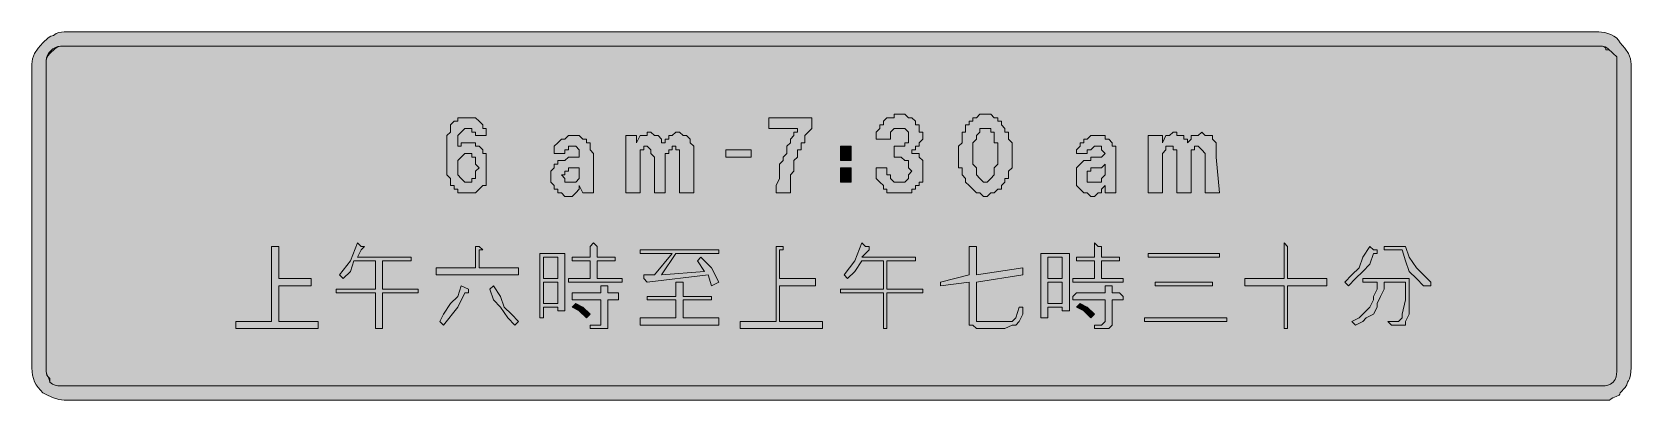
# Model space of a CAD drawing. Header units: metres. Extents: x 15 to 552, y 73 to 197.
import ezdxf

# ---------------------------------------------------------------- set-up
doc = ezdxf.new("R2010")
doc.units = ezdxf.units.M
doc.layers.add('FILL_BLACK_000000', color=7, linetype='Continuous', true_color=0x000000)
doc.layers.add('FILL_WHITE_FFFFFF', color=7, linetype='Continuous', true_color=0xffffff)

msp = doc.modelspace()

# ---------------------------------------------------------------- hatches: boundary and pattern name
at = {"layer": 'FILL_BLACK_000000', "true_color": 0x000000}
h = msp.add_hatch(color=7, dxfattribs=at)
h.dxf.hatch_style = 1
h.paths.add_polyline_path([(541.76, 196.5), (542.78, 196.33), (543.83, 196.05), (544.86, 195.66), (545.84, 195.15), (546.72, 194.53), (547.45, 193.8), (548.01, 192.96), (549.58, 191.16), (550.71, 189.36), (551.1, 188.46), (551.38, 187.56), (551.55, 186.66), (551.61, 185.76), (551.61, 83.76), (551.46, 81.36), (551.1, 80.05), (550.81, 79.46), (550.41, 78.96), (550.2, 78.06), (549.66, 77.16), (548.01, 75.36), (547.9, 74.96), (547.62, 74.65), (546.66, 74.16), (545.48, 73.67), (544.91, 73.36), (544.41, 72.96), (540.81, 72.96), (26.01, 72.96), (24.21, 73.17), (22.41, 73.71), (20.61, 74.48), (18.81, 75.36), (17.23, 77.18), (16.62, 78.12), (16.11, 79.11), (15.72, 80.15), (15.43, 81.27), (15.27, 82.46), (15.21, 83.76), (15.21, 185.76), (15.27, 186.66), (15.43, 187.56), (15.72, 188.46), (16.11, 189.36), (17.23, 191.16), (18.81, 192.96), (20.61, 194.61), (21.51, 195.15), (22.41, 195.36), (23.31, 196.05), (24.21, 196.41), (25.11, 196.54), (26.01, 196.56), (540.81, 196.56), (541.76, 196.5)])
h.paths.add_polyline_path([(23.01, 191.01), (21.21, 189.36), (20.61, 188.61), (20.2, 187.84), (20.01, 186.96), (20.01, 82.56), (20.03, 81.85), (20.16, 81.36), (20.52, 80.87), (21.21, 80.16), (21.21, 78.96), (22.11, 78.27), (23.01, 77.91), (23.91, 77.78), (24.81, 77.76), (542.01, 77.76), (542.91, 77.78), (543.81, 77.91), (544.71, 78.27), (545.61, 78.96), (546.3, 79.86), (546.66, 80.76), (546.79, 81.66), (546.81, 82.56), (546.81, 186.96), (546.81, 188.16), (545.61, 189.36), (543.81, 191.01), (542.91, 191.55), (542.01, 191.76), (24.81, 191.76), (23.91, 191.55), (23.01, 191.01)], flags=16)
h = msp.add_hatch(color=7, dxfattribs=at)
h.dxf.hatch_style = 1
h.paths.add_polyline_path([(160.41, 159.36), (161.61, 159.36), (162.81, 159.36), (164.01, 159.36), (164.01, 158.16), (165.21, 158.16), (166.41, 156.96), (166.41, 155.76), (167.61, 155.76), (167.61, 154.56), (167.61, 153.36), (167.61, 152.16), (167.61, 150.96), (167.61, 149.76), (167.61, 147.36), (167.61, 146.16), (167.61, 144.96), (166.41, 144.96), (165.21, 143.76), (164.01, 142.56), (162.81, 142.56), (161.61, 142.56), (160.41, 142.56), (159.21, 142.56), (158.01, 142.56), (158.01, 143.76), (156.81, 143.76), (156.81, 144.96), (155.61, 144.96), (155.61, 146.16), (155.61, 147.36), (154.41, 148.56), (154.41, 149.76), (154.41, 150.96), (154.41, 152.16), (154.41, 154.56), (154.41, 155.76), (154.41, 156.96), (154.41, 158.16), (154.41, 160.56), (154.41, 161.76), (155.61, 162.96), (155.61, 164.16), (155.61, 165.36), (156.81, 166.56), (158.01, 166.56), (158.01, 167.76), (159.21, 167.76), (160.41, 167.76), (161.61, 167.76), (162.81, 167.76), (164.01, 167.76), (165.21, 166.56), (166.41, 165.36), (166.41, 164.16), (167.61, 164.16), (167.61, 162.96), (167.61, 161.76), (164.01, 161.76), (164.01, 162.96), (162.81, 162.96), (162.81, 164.16), (161.61, 164.16), (160.41, 164.16), (159.21, 162.96), (158.01, 161.76), (158.01, 160.56), (158.01, 159.36), (158.01, 158.16), (159.21, 158.16), (159.21, 159.36), (160.41, 159.36)])
h.paths.add_polyline_path([(158.01, 148.56), (159.21, 147.36), (160.41, 146.16), (161.61, 146.16), (162.81, 146.16), (162.81, 147.36), (164.01, 147.36), (164.01, 148.56), (164.01, 149.76), (165.21, 150.96), (164.01, 152.16), (164.01, 153.36), (164.01, 154.56), (162.81, 154.56), (162.81, 155.76), (161.61, 155.76), (160.41, 155.76), (159.21, 154.56), (158.01, 153.36), (158.01, 152.16), (158.01, 150.96), (158.01, 149.76), (158.01, 148.56)], flags=16)
h = msp.add_hatch(color=7, dxfattribs=at)
h.dxf.hatch_style = 1
h.paths.add_polyline_path([(264.81, 143.76), (264.81, 144.96), (266.01, 147.36), (266.01, 148.56), (266.01, 149.76), (266.01, 150.96), (266.01, 152.16), (267.21, 153.36), (267.21, 154.56), (268.41, 155.76), (268.41, 156.96), (268.41, 158.16), (269.61, 159.36), (269.61, 160.56), (270.81, 161.76), (270.81, 162.96), (272.01, 162.96), (272.01, 164.16), (262.41, 164.16), (262.41, 167.76), (276.81, 167.76), (276.81, 164.16), (275.61, 162.96), (274.41, 161.76), (274.41, 160.56), (274.41, 159.36), (273.21, 159.36), (273.21, 158.16), (273.21, 156.96), (272.01, 156.96), (272.01, 155.76), (272.01, 154.56), (270.81, 153.36), (270.81, 152.16), (270.81, 150.96), (270.81, 149.76), (269.61, 148.56), (269.61, 147.36), (269.61, 146.16), (269.61, 144.96), (269.61, 143.76), (269.61, 142.56), (264.81, 142.56), (264.81, 143.76)])
h = msp.add_hatch(color=7, dxfattribs=at)
h.dxf.hatch_style = 1
h.paths.add_polyline_path([(306.81, 158.16), (308.01, 158.16), (308.01, 159.36), (309.21, 159.36), (309.21, 160.56), (309.21, 161.76), (309.21, 162.96), (308.01, 164.16), (306.81, 164.16), (305.61, 164.16), (304.41, 164.16), (303.21, 162.96), (303.21, 161.76), (303.21, 160.56), (298.41, 160.56), (298.41, 161.76), (298.41, 162.96), (299.61, 164.16), (299.61, 165.36), (300.81, 165.36), (300.81, 166.56), (302.01, 167.76), (303.21, 167.76), (304.41, 167.76), (304.41, 168.96), (305.61, 168.96), (306.81, 168.96), (308.01, 168.96), (309.21, 167.76), (310.41, 167.76), (311.61, 166.56), (311.61, 165.36), (312.81, 165.36), (312.81, 164.16), (312.81, 162.96), (314.01, 162.96), (314.01, 161.76), (314.01, 160.56), (312.81, 159.36), (312.81, 158.16), (311.61, 158.16), (311.61, 156.96), (310.41, 156.96), (310.41, 155.76), (311.61, 155.76), (312.81, 155.76), (312.81, 154.56), (314.01, 153.36), (314.01, 152.16), (314.01, 150.96), (314.01, 149.76), (314.01, 148.56), (314.01, 147.36), (314.01, 146.16), (312.81, 146.16), (312.81, 144.96), (311.61, 144.96), (311.61, 143.76), (310.41, 143.76), (310.41, 142.56), (309.21, 142.56), (308.01, 142.56), (306.81, 142.56), (305.61, 142.56), (304.41, 142.56), (303.21, 142.56), (302.01, 142.56), (302.01, 143.76), (300.81, 143.76), (300.81, 144.96), (299.61, 146.16), (298.41, 147.36), (298.41, 148.56), (298.41, 149.76), (298.41, 150.96), (302.01, 150.96), (302.01, 149.76), (302.01, 148.56), (303.21, 148.56), (303.21, 147.36), (304.41, 146.16), (305.61, 146.16), (306.81, 146.16), (308.01, 146.16), (309.21, 147.36), (309.21, 148.56), (310.41, 149.76), (309.21, 150.96), (309.21, 152.16), (309.21, 153.36), (308.01, 153.36), (306.81, 154.56), (305.61, 154.56), (304.41, 154.56), (304.41, 158.16), (305.61, 158.16), (306.81, 158.16)])
h = msp.add_hatch(color=7, dxfattribs=at)
h.dxf.hatch_style = 1
h.paths.add_polyline_path([(326.01, 154.56), (326.01, 155.76), (326.01, 156.96), (326.01, 158.16), (327.21, 159.36), (327.21, 160.56), (327.21, 161.76), (327.21, 162.96), (328.41, 162.96), (328.41, 164.16), (328.41, 165.36), (329.61, 165.36), (329.61, 166.56), (330.81, 166.56), (330.81, 167.76), (332.01, 167.76), (333.21, 168.96), (334.41, 168.96), (335.61, 168.96), (336.81, 168.96), (338.01, 167.76), (339.21, 167.76), (339.21, 166.56), (340.41, 166.56), (340.41, 165.36), (341.61, 164.16), (341.61, 162.96), (342.81, 162.96), (342.81, 161.76), (342.81, 160.56), (344.01, 159.36), (344.01, 158.16), (344.01, 156.96), (344.01, 155.76), (344.01, 154.56), (344.01, 153.36), (344.01, 152.16), (344.01, 150.96), (342.81, 149.76), (342.81, 148.56), (342.81, 147.36), (341.61, 147.36), (341.61, 146.16), (340.41, 144.96), (340.41, 143.76), (339.21, 143.76), (338.01, 142.56), (336.81, 142.56), (335.61, 141.36), (334.41, 141.36), (333.21, 142.56), (332.01, 142.56), (330.81, 143.76), (329.61, 144.96), (328.41, 146.16), (328.41, 147.36), (327.21, 148.56), (327.21, 149.76), (327.21, 150.96), (326.01, 150.96), (326.01, 152.16), (326.01, 153.36), (326.01, 154.56)])
h.paths.add_polyline_path([(330.81, 155.76), (330.81, 154.56), (330.81, 152.16), (332.01, 150.96), (332.01, 149.76), (332.01, 148.56), (333.21, 147.36), (334.41, 146.16), (335.61, 146.16), (336.81, 147.36), (338.01, 148.56), (338.01, 149.76), (338.01, 150.96), (339.21, 152.16), (339.21, 153.36), (339.21, 154.56), (339.21, 155.76), (339.21, 156.96), (339.21, 158.16), (339.21, 159.36), (338.01, 159.36), (338.01, 160.56), (338.01, 161.76), (338.01, 162.96), (336.81, 162.96), (336.81, 164.16), (335.61, 164.16), (334.41, 164.16), (333.21, 164.16), (333.21, 162.96), (332.01, 161.76), (332.01, 160.56), (330.81, 159.36), (330.81, 158.16), (330.81, 156.96), (330.81, 155.76)], flags=16)
h = msp.add_hatch(color=7, dxfattribs=at)
h.dxf.hatch_style = 1
h.paths.add_polyline_path([(190.41, 158.16), (191.61, 159.36), (192.81, 160.56), (194.01, 160.56), (195.21, 161.76), (196.41, 161.76), (197.61, 161.76), (198.81, 161.76), (200.01, 160.56), (201.21, 160.56), (201.21, 159.36), (202.41, 159.36), (202.41, 158.16), (202.41, 156.96), (203.61, 155.76), (203.61, 154.56), (203.61, 143.76), (203.61, 142.56), (200.01, 142.56), (198.81, 144.96), (198.81, 143.76), (197.61, 142.56), (196.41, 141.36), (195.21, 141.36), (194.01, 141.36), (192.81, 142.56), (191.61, 142.56), (191.61, 143.76), (190.41, 143.76), (190.41, 144.96), (189.21, 146.16), (189.21, 147.36), (189.21, 148.56), (189.21, 149.76), (190.41, 150.96), (190.41, 152.16), (191.61, 152.16), (191.61, 153.36), (192.81, 153.36), (194.01, 153.36), (195.21, 154.56), (196.41, 154.56), (197.61, 154.56), (198.81, 154.56), (198.81, 155.76), (198.81, 156.96), (197.61, 158.16), (196.41, 158.16), (195.21, 158.16), (195.21, 156.96), (194.01, 156.96), (194.01, 155.76), (190.41, 155.76), (190.41, 156.96), (190.41, 158.16)])
h.paths.add_polyline_path([(195.21, 150.96), (195.21, 149.76), (194.01, 149.76), (194.01, 148.56), (192.81, 148.56), (194.01, 147.36), (194.01, 146.16), (195.21, 146.16), (196.41, 146.16), (197.61, 146.16), (198.81, 147.36), (198.81, 148.56), (198.81, 150.96), (195.21, 150.96)], flags=16)
h = msp.add_hatch(color=7, dxfattribs=at)
h.dxf.hatch_style = 1
h.paths.add_polyline_path([(224.01, 142.56), (224.01, 153.36), (224.01, 154.56), (222.81, 155.76), (222.81, 156.96), (221.61, 158.16), (220.41, 158.16), (220.41, 156.96), (219.21, 156.96), (219.21, 155.76), (219.21, 154.56), (219.21, 153.36), (219.21, 142.56), (214.41, 142.56), (214.41, 161.76), (218.01, 161.76), (218.01, 159.36), (219.21, 161.76), (220.41, 161.76), (221.61, 161.76), (221.61, 162.96), (222.81, 162.96), (224.01, 161.76), (225.21, 161.76), (226.41, 160.56), (226.41, 159.36), (227.61, 159.36), (227.61, 160.56), (228.81, 160.56), (228.81, 161.76), (230.01, 161.76), (231.21, 162.96), (232.41, 162.96), (233.61, 161.76), (234.81, 161.76), (236.01, 160.56), (236.01, 159.36), (237.21, 158.16), (237.21, 156.96), (237.21, 155.76), (237.21, 154.56), (237.21, 142.56), (232.41, 142.56), (232.41, 153.36), (232.41, 154.56), (232.41, 155.76), (232.41, 156.96), (231.21, 156.96), (231.21, 158.16), (230.01, 158.16), (230.01, 156.96), (228.81, 156.96), (228.81, 155.76), (227.61, 155.76), (227.61, 154.56), (227.61, 142.56), (224.01, 142.56)])
h = msp.add_hatch(color=7, dxfattribs=at)
h.dxf.hatch_style = 1
h.paths.add_polyline_path([(366.81, 159.36), (368.01, 159.36), (368.01, 160.56), (369.21, 160.56), (370.41, 161.76), (371.61, 161.76), (372.81, 161.76), (374.01, 161.76), (375.21, 161.76), (375.21, 160.56), (376.41, 160.56), (377.61, 159.36), (377.61, 158.16), (378.81, 158.16), (378.81, 156.96), (378.81, 155.76), (378.81, 154.56), (378.81, 143.76), (378.81, 142.56), (375.21, 142.56), (375.21, 144.96), (374.01, 143.76), (374.01, 142.56), (372.81, 142.56), (371.61, 141.36), (370.41, 141.36), (369.21, 142.56), (368.01, 142.56), (366.81, 143.76), (365.61, 144.96), (365.61, 146.16), (365.61, 147.36), (365.61, 148.56), (365.61, 149.76), (365.61, 150.96), (366.81, 152.16), (368.01, 153.36), (369.21, 153.36), (370.41, 153.36), (370.41, 154.56), (371.61, 154.56), (372.81, 154.56), (374.01, 154.56), (375.21, 155.76), (374.01, 156.96), (374.01, 158.16), (372.81, 158.16), (371.61, 158.16), (370.41, 156.96), (369.21, 156.96), (369.21, 155.76), (365.61, 155.76), (365.61, 156.96), (366.81, 158.16), (366.81, 159.36)])
h.paths.add_polyline_path([(369.21, 149.76), (369.21, 148.56), (369.21, 147.36), (369.21, 146.16), (370.41, 146.16), (371.61, 146.16), (372.81, 146.16), (374.01, 146.16), (374.01, 147.36), (375.21, 148.56), (375.21, 152.16), (374.01, 150.96), (370.41, 150.96), (370.41, 149.76), (369.21, 149.76)], flags=16)
h = msp.add_hatch(color=7, dxfattribs=at)
h.dxf.hatch_style = 1
h.paths.add_polyline_path([(399.21, 142.56), (399.21, 153.36), (399.21, 154.56), (399.21, 155.76), (399.21, 156.96), (398.01, 156.96), (398.01, 158.16), (396.81, 158.16), (395.61, 158.16), (395.61, 156.96), (394.41, 155.76), (394.41, 154.56), (394.41, 153.36), (394.41, 142.56), (389.61, 142.56), (389.61, 161.76), (394.41, 161.76), (394.41, 159.36), (395.61, 161.76), (396.81, 161.76), (398.01, 162.96), (399.21, 162.96), (399.21, 161.76), (400.41, 161.76), (401.61, 161.76), (401.61, 160.56), (402.81, 160.56), (402.81, 159.36), (404.01, 160.56), (404.01, 161.76), (405.21, 161.76), (406.41, 161.76), (407.61, 162.96), (408.81, 161.76), (410.01, 161.76), (411.21, 161.76), (411.21, 160.56), (412.41, 159.36), (412.41, 158.16), (412.41, 156.96), (412.41, 155.76), (412.41, 154.56), (413.61, 142.56), (408.81, 142.56), (408.81, 153.36), (408.81, 154.56), (408.81, 155.76), (407.61, 156.96), (406.41, 158.16), (405.21, 158.16), (405.21, 156.96), (404.01, 156.96), (404.01, 155.76), (404.01, 154.56), (404.01, 142.56), (399.21, 142.56)])
h = msp.add_hatch(color=7, dxfattribs=at)
h.dxf.hatch_style = 1
h.paths.add_polyline_path([(248.01, 154.56), (248.01, 156.96), (256.41, 156.96), (256.41, 154.56), (248.01, 154.56)])
h = msp.add_hatch(color=7, dxfattribs=at)
h.dxf.hatch_style = 1
h.paths.add_polyline_path([(286.41, 158.16), (290.01, 158.16), (290.01, 153.36), (286.41, 153.36), (286.41, 158.16)])
h = msp.add_hatch(color=7, dxfattribs=at)
h.dxf.hatch_style = 1
h.paths.add_polyline_path([(286.41, 146.16), (286.41, 150.96), (290.01, 150.96), (290.01, 146.16), (286.41, 146.16)])
h = msp.add_hatch(color=7, dxfattribs=at)
h.dxf.hatch_style = 1
h.paths.add_polyline_path([(98.01, 111.36), (98.01, 99.36), (111.21, 99.36), (111.21, 96.96), (83.61, 96.96), (83.61, 99.36), (95.61, 99.36), (95.61, 124.56), (96.81, 124.56), (98.01, 124.56), (98.01, 123.36), (98.01, 113.76), (108.81, 113.76), (108.81, 111.36), (98.01, 111.36)])
h = msp.add_hatch(color=7, dxfattribs=at)
h.dxf.hatch_style = 1
h.paths.add_polyline_path([(142.41, 119.76), (132.81, 119.76), (132.81, 110.16), (144.81, 110.16), (144.81, 108.96), (132.81, 108.96), (132.81, 96.96), (130.41, 96.96), (130.41, 108.96), (117.21, 108.96), (117.21, 110.16), (130.41, 110.16), (130.41, 119.76), (123.21, 119.76), (122.01, 116.16), (119.61, 113.76), (118.41, 114.96), (122.01, 119.76), (124.41, 125.76), (125.61, 124.56), (126.81, 124.56), (125.61, 123.36), (124.41, 120.96), (142.41, 120.96), (142.41, 119.76)])
h = msp.add_hatch(color=7, dxfattribs=at)
h.dxf.hatch_style = 1
h.paths.add_polyline_path([(178.41, 114.96), (150.81, 114.96), (150.81, 117.36), (164.01, 117.36), (164.01, 124.56), (165.21, 124.56), (166.41, 123.36), (165.21, 123.36), (165.21, 117.36), (178.41, 117.36), (178.41, 114.96)])
h = msp.add_hatch(color=7, dxfattribs=at)
h.dxf.hatch_style = 1
h.paths.add_polyline_path([(213.21, 113.76), (213.21, 112.56), (212.01, 112.56), (195.21, 112.56), (195.21, 113.76), (202.41, 113.76), (202.41, 114.96), (202.41, 119.76), (197.61, 119.76), (196.41, 119.76), (196.41, 120.96), (197.61, 120.96), (202.41, 120.96), (202.41, 122.16), (202.41, 124.56), (203.61, 125.76), (204.81, 124.56), (204.81, 122.16), (204.81, 120.96), (210.81, 120.96), (210.81, 119.76), (204.81, 119.76), (204.81, 114.96), (204.81, 113.76), (212.01, 113.76), (213.21, 113.76)])
h = msp.add_hatch(color=7, dxfattribs=at)
h.dxf.hatch_style = 1
h.paths.add_polyline_path([(266.01, 111.36), (266.01, 99.36), (280.41, 99.36), (280.41, 96.96), (252.81, 96.96), (252.81, 99.36), (264.81, 99.36), (264.81, 124.56), (266.01, 124.56), (267.21, 124.56), (267.21, 123.36), (266.01, 123.36), (266.01, 113.76), (278.01, 113.76), (278.01, 111.36), (266.01, 111.36)])
h = msp.add_hatch(color=7, dxfattribs=at)
h.dxf.hatch_style = 1
h.paths.add_polyline_path([(311.61, 119.76), (302.01, 119.76), (302.01, 110.16), (314.01, 110.16), (314.01, 108.96), (302.01, 108.96), (302.01, 96.96), (300.81, 96.96), (300.81, 108.96), (286.41, 108.96), (286.41, 110.16), (300.81, 110.16), (300.81, 119.76), (293.61, 119.76), (291.21, 116.16), (288.81, 113.76), (287.61, 114.96), (291.21, 119.76), (293.61, 125.76), (294.81, 124.56), (296.01, 124.56), (296.01, 123.36), (293.61, 120.96), (311.61, 120.96), (311.61, 119.76)])
h = msp.add_hatch(color=7, dxfattribs=at)
h.dxf.hatch_style = 1
h.paths.add_polyline_path([(329.61, 114.96), (329.61, 124.56), (330.81, 124.56), (332.01, 124.56), (332.01, 123.36), (332.01, 114.96), (347.61, 117.36), (347.61, 114.96), (332.01, 112.56), (332.01, 99.36), (334.41, 99.36), (341.61, 99.36), (344.01, 99.36), (345.21, 100.56), (346.41, 104.16), (347.61, 104.16), (347.61, 101.76), (346.41, 99.36), (345.21, 98.16), (344.01, 98.16), (341.61, 96.96), (332.01, 96.96), (330.81, 98.16), (329.61, 98.16), (329.61, 99.36), (329.61, 112.56), (320.01, 111.36), (320.01, 112.56), (329.61, 114.96)])
h = msp.add_hatch(color=7, dxfattribs=at)
h.dxf.hatch_style = 1
h.paths.add_polyline_path([(381.21, 112.56), (364.41, 112.56), (364.41, 113.76), (371.61, 113.76), (371.61, 114.96), (371.61, 119.76), (366.81, 119.76), (365.61, 119.76), (365.61, 120.96), (366.81, 120.96), (371.61, 120.96), (371.61, 122.16), (371.61, 124.56), (371.61, 125.76), (372.81, 124.56), (374.01, 124.56), (374.01, 122.16), (374.01, 120.96), (380.01, 120.96), (380.01, 119.76), (374.01, 119.76), (374.01, 114.96), (374.01, 113.76), (381.21, 113.76), (381.21, 112.56)])
h = msp.add_hatch(color=7, dxfattribs=at)
h.dxf.hatch_style = 1
h.paths.add_polyline_path([(449.61, 113.76), (449.61, 111.36), (436.41, 111.36), (436.41, 96.96), (435.21, 96.96), (435.21, 111.36), (422.01, 111.36), (422.01, 113.76), (435.21, 113.76), (435.21, 125.76), (436.41, 124.56), (436.41, 113.76), (449.61, 113.76)])
h = msp.add_hatch(color=7, dxfattribs=at)
h.dxf.hatch_style = 1
h.paths.add_polyline_path([(466.41, 123.36), (466.41, 122.16), (465.21, 122.16), (464.01, 118.56), (461.61, 116.16), (459.21, 113.76), (456.81, 111.36), (455.61, 112.56), (458.01, 114.96), (460.41, 117.36), (461.61, 120.96), (464.01, 124.56), (465.21, 123.36), (466.41, 123.36)])
h = msp.add_hatch(color=7, dxfattribs=at)
h.dxf.hatch_style = 1
h.paths.add_polyline_path([(468.81, 124.56), (476.01, 124.56), (477.21, 120.96), (479.61, 117.36), (482.01, 114.96), (484.41, 112.56), (484.41, 111.36), (483.21, 111.36), (482.01, 111.36), (479.61, 113.76), (477.21, 116.16), (476.01, 119.76), (474.81, 123.36), (468.81, 123.36), (468.81, 124.56)])
h = msp.add_hatch(color=7, dxfattribs=at)
h.dxf.hatch_style = 1
h.paths.add_polyline_path([(194.01, 102.96), (191.61, 102.96), (191.61, 104.16), (186.81, 104.16), (186.81, 100.56), (185.61, 100.56), (185.61, 122.16), (194.01, 122.16), (194.01, 102.96)])
h.paths.add_polyline_path([(191.61, 105.36), (191.61, 106.56), (191.61, 112.56), (186.81, 112.56), (186.81, 106.56), (186.81, 105.36), (191.61, 105.36)], flags=16)
h.paths.add_polyline_path([(191.61, 113.76), (191.61, 114.96), (191.61, 120.96), (186.81, 120.96), (186.81, 114.96), (186.81, 113.76), (191.61, 113.76)], flags=16)
h = msp.add_hatch(color=7, dxfattribs=at)
h.dxf.hatch_style = 1
h.paths.add_polyline_path([(239.61, 120.96), (243.21, 117.36), (245.61, 112.56), (243.21, 111.36), (242.01, 114.96), (221.61, 112.56), (220.41, 113.76), (220.41, 114.96), (224.01, 114.96), (230.01, 122.16), (219.21, 122.16), (219.21, 123.36), (245.61, 123.36), (245.61, 122.16), (231.21, 122.16), (226.41, 114.96), (240.81, 116.16), (238.41, 119.76), (239.61, 120.96)])
h = msp.add_hatch(color=7, dxfattribs=at)
h.dxf.hatch_style = 1
h.paths.add_polyline_path([(363.21, 122.16), (363.21, 102.96), (362.01, 102.96), (360.81, 102.96), (360.81, 104.16), (356.01, 104.16), (356.01, 100.56), (353.61, 100.56), (353.61, 122.16), (362.01, 122.16), (363.21, 122.16)])
h.paths.add_polyline_path([(360.81, 105.36), (360.81, 106.56), (360.81, 112.56), (356.01, 112.56), (356.01, 106.56), (356.01, 105.36), (360.81, 105.36)], flags=16)
h.paths.add_polyline_path([(360.81, 113.76), (360.81, 114.96), (360.81, 120.96), (356.01, 120.96), (356.01, 114.96), (356.01, 113.76), (360.81, 113.76)], flags=16)
h = msp.add_hatch(color=7, dxfattribs=at)
h.dxf.hatch_style = 1
h.paths.add_polyline_path([(413.61, 122.16), (413.61, 120.96), (389.61, 120.96), (389.61, 122.16), (413.61, 122.16)])
h = msp.add_hatch(color=7, dxfattribs=at)
h.dxf.hatch_style = 1
h.paths.add_polyline_path([(460.41, 100.56), (461.61, 101.76), (462.81, 102.96), (464.01, 104.16), (465.21, 106.56), (465.21, 107.76), (466.41, 110.16), (466.41, 112.56), (461.61, 112.56), (461.61, 113.76), (477.21, 113.76), (477.21, 104.16), (477.21, 101.76), (476.01, 99.36), (476.01, 98.16), (473.61, 98.16), (471.21, 98.16), (470.01, 99.36), (471.21, 99.36), (472.41, 99.36), (473.61, 99.36), (474.81, 100.56), (474.81, 101.76), (476.01, 106.56), (476.01, 112.56), (468.81, 112.56), (468.81, 110.16), (467.61, 107.76), (466.41, 105.36), (466.41, 104.16), (465.21, 101.76), (462.81, 100.56), (461.61, 99.36), (459.21, 98.16), (458.01, 99.36), (460.41, 100.56)])
h = msp.add_hatch(color=7, dxfattribs=at)
h.dxf.hatch_style = 1
h.paths.add_polyline_path([(161.61, 108.96), (160.41, 108.96), (158.01, 104.16), (153.21, 98.16), (152.01, 99.36), (153.21, 101.76), (155.61, 105.36), (158.01, 107.76), (159.21, 111.36), (161.61, 110.16), (161.61, 108.96)])
h = msp.add_hatch(color=7, dxfattribs=at)
h.dxf.hatch_style = 1
h.paths.add_polyline_path([(172.41, 107.76), (173.61, 104.16), (176.01, 101.76), (178.41, 99.36), (177.21, 98.16), (174.81, 100.56), (172.41, 104.16), (170.01, 106.56), (168.81, 110.16), (170.01, 111.36), (172.41, 107.76)])
h = msp.add_hatch(color=7, dxfattribs=at)
h.dxf.hatch_style = 1
h.paths.add_polyline_path([(207.21, 111.36), (208.41, 111.36), (208.41, 110.16), (208.41, 108.96), (212.01, 108.96), (212.01, 107.76), (212.01, 106.56), (208.41, 106.56), (208.41, 99.36), (208.41, 98.16), (208.41, 96.96), (207.21, 96.96), (203.61, 96.96), (202.41, 96.96), (202.41, 98.16), (203.61, 98.16), (206.01, 98.16), (206.01, 99.36), (206.01, 106.56), (196.41, 106.56), (196.41, 107.76), (196.41, 108.96), (206.01, 108.96), (206.01, 111.36), (207.21, 111.36)])
h = msp.add_hatch(color=7, dxfattribs=at)
h.dxf.hatch_style = 1
h.paths.add_polyline_path([(233.61, 107.76), (243.21, 107.76), (243.21, 106.56), (233.61, 106.56), (233.61, 100.56), (245.61, 100.56), (245.61, 98.16), (219.21, 98.16), (219.21, 100.56), (231.21, 100.56), (231.21, 106.56), (221.61, 106.56), (221.61, 107.76), (231.21, 107.76), (231.21, 112.56), (233.61, 112.56), (233.61, 111.36), (233.61, 110.16), (233.61, 107.76)])
h = msp.add_hatch(color=7, dxfattribs=at)
h.dxf.hatch_style = 1
h.paths.add_polyline_path([(376.41, 111.36), (377.61, 111.36), (377.61, 110.16), (377.61, 108.96), (380.01, 108.96), (381.21, 107.76), (381.21, 106.56), (380.01, 106.56), (377.61, 106.56), (377.61, 99.36), (377.61, 98.16), (376.41, 96.96), (375.21, 96.96), (372.81, 96.96), (371.61, 96.96), (371.61, 98.16), (374.01, 98.16), (375.21, 99.36), (375.21, 106.56), (365.61, 106.56), (364.41, 106.56), (364.41, 107.76), (365.61, 108.96), (375.21, 108.96), (375.21, 111.36), (376.41, 111.36)])
h = msp.add_hatch(color=7, dxfattribs=at)
h.dxf.hatch_style = 1
h.paths.add_polyline_path([(411.21, 112.56), (411.21, 111.36), (392.01, 111.36), (392.01, 112.56), (411.21, 112.56)])
h = msp.add_hatch(color=7, dxfattribs=at)
h.dxf.hatch_style = 1
h.paths.add_polyline_path([(200.01, 104.16), (202.41, 101.76), (201.21, 100.56), (198.81, 102.96), (196.41, 104.16), (197.61, 105.36), (200.01, 104.16)])
h = msp.add_hatch(color=7, dxfattribs=at)
h.dxf.hatch_style = 1
h.paths.add_polyline_path([(369.21, 104.16), (371.61, 101.76), (370.41, 100.56), (368.01, 102.96), (365.61, 104.16), (366.81, 105.36), (369.21, 104.16)])
h = msp.add_hatch(color=7, dxfattribs=at)
h.dxf.hatch_style = 1
h.paths.add_polyline_path([(416.01, 100.56), (416.01, 99.36), (388.41, 99.36), (388.41, 100.56), (416.01, 100.56)])
at = {"layer": 'FILL_WHITE_FFFFFF', "true_color": 0xffffff}
h = msp.add_hatch(color=7, dxfattribs=at)
h.dxf.hatch_style = 1
h.paths.add_polyline_path([(542.01, 191.76), (542.61, 191.61), (543.02, 191.25), (543.16, 190.96), (543.21, 190.56), (543.92, 190.54), (544.41, 190.41), (544.9, 190.05), (545.61, 189.36), (546.81, 188.16), (546.81, 186.96), (546.81, 82.56), (546.79, 81.66), (546.66, 80.76), (546.3, 79.86), (545.61, 78.96), (544.71, 78.27), (543.81, 77.91), (542.91, 77.78), (542.01, 77.76), (24.81, 77.76), (23.91, 77.78), (23.01, 77.91), (22.11, 78.27), (21.21, 78.96), (21.02, 79.86), (20.61, 80.76), (20.2, 81.66), (20.01, 82.56), (20.01, 186.96), (20.12, 187.86), (20.42, 188.72), (20.9, 189.53), (21.51, 190.26), (22.24, 190.87), (23.05, 191.35), (23.91, 191.65), (24.81, 191.76), (542.01, 191.76)])

# ---------------------------------------------------------------- linework, layer by layer
at = {"layer": 'FILL_BLACK_000000', "lineweight": 0, "true_color": 0x000000}
for points in [[(541.76, 196.5), (542.78, 196.33), (543.83, 196.05), (544.86, 195.66), (545.84, 195.15), (546.72, 194.53), (547.45, 193.8), (548.01, 192.96), (549.58, 191.16), (550.71, 189.36), (551.1, 188.46), (551.38, 187.56), (551.55, 186.66), (551.61, 185.76), (551.61, 83.76), (551.46, 81.36), (551.1, 80.05), (550.81, 79.46), (550.41, 78.96), (550.2, 78.06), (549.66, 77.16), (548.01, 75.36), (547.9, 74.96), (547.62, 74.65), (546.66, 74.16), (545.48, 73.67), (544.91, 73.36), (544.41, 72.96), (540.81, 72.96), (26.01, 72.96), (24.21, 73.17), (22.41, 73.71), (20.61, 74.48), (18.81, 75.36), (17.23, 77.18), (16.62, 78.12), (16.11, 79.11), (15.72, 80.15), (15.43, 81.27), (15.27, 82.46), (15.21, 83.76), (15.21, 185.76), (15.27, 186.66), (15.43, 187.56), (15.72, 188.46), (16.11, 189.36), (17.23, 191.16), (18.81, 192.96), (20.61, 194.61), (21.51, 195.15), (22.41, 195.36), (23.31, 196.05), (24.21, 196.41), (25.11, 196.54), (26.01, 196.56), (540.81, 196.56)], [(23.01, 191.01), (21.21, 189.36), (20.61, 188.61), (20.2, 187.84), (20.01, 186.96), (20.01, 82.56), (20.03, 81.85), (20.16, 81.36), (20.52, 80.87), (21.21, 80.16), (21.21, 78.96), (22.11, 78.27), (23.01, 77.91), (23.91, 77.78), (24.81, 77.76), (542.01, 77.76), (542.91, 77.78), (543.81, 77.91), (544.71, 78.27), (545.61, 78.96), (546.3, 79.86), (546.66, 80.76), (546.79, 81.66), (546.81, 82.56), (546.81, 186.96), (546.81, 188.16), (545.61, 189.36), (543.81, 191.01), (542.91, 191.55), (542.01, 191.76), (24.81, 191.76), (23.91, 191.55)], [(160.41, 159.36), (161.61, 159.36), (162.81, 159.36), (164.01, 159.36), (164.01, 158.16), (165.21, 158.16), (166.41, 156.96), (166.41, 155.76), (167.61, 155.76), (167.61, 154.56), (167.61, 153.36), (167.61, 152.16), (167.61, 150.96), (167.61, 149.76), (167.61, 147.36), (167.61, 146.16), (167.61, 144.96), (166.41, 144.96), (165.21, 143.76), (164.01, 142.56), (162.81, 142.56), (161.61, 142.56), (160.41, 142.56), (159.21, 142.56), (158.01, 142.56), (158.01, 143.76), (156.81, 143.76), (156.81, 144.96), (155.61, 144.96), (155.61, 146.16), (155.61, 147.36), (154.41, 148.56), (154.41, 149.76), (154.41, 150.96), (154.41, 152.16), (154.41, 154.56), (154.41, 155.76), (154.41, 156.96), (154.41, 158.16), (154.41, 160.56), (154.41, 161.76), (155.61, 162.96), (155.61, 164.16), (155.61, 165.36), (156.81, 166.56), (158.01, 166.56), (158.01, 167.76), (159.21, 167.76), (160.41, 167.76), (161.61, 167.76), (162.81, 167.76), (164.01, 167.76), (165.21, 166.56), (166.41, 165.36), (166.41, 164.16), (167.61, 164.16), (167.61, 162.96), (167.61, 161.76), (164.01, 161.76), (164.01, 162.96), (162.81, 162.96), (162.81, 164.16), (161.61, 164.16), (160.41, 164.16), (159.21, 162.96), (158.01, 161.76), (158.01, 160.56), (158.01, 159.36), (158.01, 158.16), (159.21, 158.16), (159.21, 159.36)], [(264.81, 143.76), (264.81, 144.96), (266.01, 147.36), (266.01, 148.56), (266.01, 149.76), (266.01, 150.96), (266.01, 152.16), (267.21, 153.36), (267.21, 154.56), (268.41, 155.76), (268.41, 156.96), (268.41, 158.16), (269.61, 159.36), (269.61, 160.56), (270.81, 161.76), (270.81, 162.96), (272.01, 162.96), (272.01, 164.16), (262.41, 164.16), (262.41, 167.76), (276.81, 167.76), (276.81, 164.16), (275.61, 162.96), (274.41, 161.76), (274.41, 160.56), (274.41, 159.36), (273.21, 159.36), (273.21, 158.16), (273.21, 156.96), (272.01, 156.96), (272.01, 155.76), (272.01, 154.56), (270.81, 153.36), (270.81, 152.16), (270.81, 150.96), (270.81, 149.76), (269.61, 148.56), (269.61, 147.36), (269.61, 146.16), (269.61, 144.96), (269.61, 143.76), (269.61, 142.56), (264.81, 142.56)], [(306.81, 158.16), (308.01, 158.16), (308.01, 159.36), (309.21, 159.36), (309.21, 160.56), (309.21, 161.76), (309.21, 162.96), (308.01, 164.16), (306.81, 164.16), (305.61, 164.16), (304.41, 164.16), (303.21, 162.96), (303.21, 161.76), (303.21, 160.56), (298.41, 160.56), (298.41, 161.76), (298.41, 162.96), (299.61, 164.16), (299.61, 165.36), (300.81, 165.36), (300.81, 166.56), (302.01, 167.76), (303.21, 167.76), (304.41, 167.76), (304.41, 168.96), (305.61, 168.96), (306.81, 168.96), (308.01, 168.96), (309.21, 167.76), (310.41, 167.76), (311.61, 166.56), (311.61, 165.36), (312.81, 165.36), (312.81, 164.16), (312.81, 162.96), (314.01, 162.96), (314.01, 161.76), (314.01, 160.56), (312.81, 159.36), (312.81, 158.16), (311.61, 158.16), (311.61, 156.96), (310.41, 156.96), (310.41, 155.76), (311.61, 155.76), (312.81, 155.76), (312.81, 154.56), (314.01, 153.36), (314.01, 152.16), (314.01, 150.96), (314.01, 149.76), (314.01, 148.56), (314.01, 147.36), (314.01, 146.16), (312.81, 146.16), (312.81, 144.96), (311.61, 144.96), (311.61, 143.76), (310.41, 143.76), (310.41, 142.56), (309.21, 142.56), (308.01, 142.56), (306.81, 142.56), (305.61, 142.56), (304.41, 142.56), (303.21, 142.56), (302.01, 142.56), (302.01, 143.76), (300.81, 143.76), (300.81, 144.96), (299.61, 146.16), (298.41, 147.36), (298.41, 148.56), (298.41, 149.76), (298.41, 150.96), (302.01, 150.96), (302.01, 149.76), (302.01, 148.56), (303.21, 148.56), (303.21, 147.36), (304.41, 146.16), (305.61, 146.16), (306.81, 146.16), (308.01, 146.16), (309.21, 147.36), (309.21, 148.56), (310.41, 149.76), (309.21, 150.96), (309.21, 152.16), (309.21, 153.36), (308.01, 153.36), (306.81, 154.56), (305.61, 154.56), (304.41, 154.56), (304.41, 158.16), (305.61, 158.16)], [(326.01, 154.56), (326.01, 155.76), (326.01, 156.96), (326.01, 158.16), (327.21, 159.36), (327.21, 160.56), (327.21, 161.76), (327.21, 162.96), (328.41, 162.96), (328.41, 164.16), (328.41, 165.36), (329.61, 165.36), (329.61, 166.56), (330.81, 166.56), (330.81, 167.76), (332.01, 167.76), (333.21, 168.96), (334.41, 168.96), (335.61, 168.96), (336.81, 168.96), (338.01, 167.76), (339.21, 167.76), (339.21, 166.56), (340.41, 166.56), (340.41, 165.36), (341.61, 164.16), (341.61, 162.96), (342.81, 162.96), (342.81, 161.76), (342.81, 160.56), (344.01, 159.36), (344.01, 158.16), (344.01, 156.96), (344.01, 155.76), (344.01, 154.56), (344.01, 153.36), (344.01, 152.16), (344.01, 150.96), (342.81, 149.76), (342.81, 148.56), (342.81, 147.36), (341.61, 147.36), (341.61, 146.16), (340.41, 144.96), (340.41, 143.76), (339.21, 143.76), (338.01, 142.56), (336.81, 142.56), (335.61, 141.36), (334.41, 141.36), (333.21, 142.56), (332.01, 142.56), (330.81, 143.76), (329.61, 144.96), (328.41, 146.16), (328.41, 147.36), (327.21, 148.56), (327.21, 149.76), (327.21, 150.96), (326.01, 150.96), (326.01, 152.16), (326.01, 153.36)], [(190.41, 158.16), (191.61, 159.36), (192.81, 160.56), (194.01, 160.56), (195.21, 161.76), (196.41, 161.76), (197.61, 161.76), (198.81, 161.76), (200.01, 160.56), (201.21, 160.56), (201.21, 159.36), (202.41, 159.36), (202.41, 158.16), (202.41, 156.96), (203.61, 155.76), (203.61, 154.56), (203.61, 143.76), (203.61, 142.56), (200.01, 142.56), (198.81, 144.96), (198.81, 143.76), (197.61, 142.56), (196.41, 141.36), (195.21, 141.36), (194.01, 141.36), (192.81, 142.56), (191.61, 142.56), (191.61, 143.76), (190.41, 143.76), (190.41, 144.96), (189.21, 146.16), (189.21, 147.36), (189.21, 148.56), (189.21, 149.76), (190.41, 150.96), (190.41, 152.16), (191.61, 152.16), (191.61, 153.36), (192.81, 153.36), (194.01, 153.36), (195.21, 154.56), (196.41, 154.56), (197.61, 154.56), (198.81, 154.56), (198.81, 155.76), (198.81, 156.96), (197.61, 158.16), (196.41, 158.16), (195.21, 158.16), (195.21, 156.96), (194.01, 156.96), (194.01, 155.76), (190.41, 155.76), (190.41, 156.96)], [(224.01, 142.56), (224.01, 153.36), (224.01, 154.56), (222.81, 155.76), (222.81, 156.96), (221.61, 158.16), (220.41, 158.16), (220.41, 156.96), (219.21, 156.96), (219.21, 155.76), (219.21, 154.56), (219.21, 153.36), (219.21, 142.56), (214.41, 142.56), (214.41, 161.76), (218.01, 161.76), (218.01, 159.36), (219.21, 161.76), (220.41, 161.76), (221.61, 161.76), (221.61, 162.96), (222.81, 162.96), (224.01, 161.76), (225.21, 161.76), (226.41, 160.56), (226.41, 159.36), (227.61, 159.36), (227.61, 160.56), (228.81, 160.56), (228.81, 161.76), (230.01, 161.76), (231.21, 162.96), (232.41, 162.96), (233.61, 161.76), (234.81, 161.76), (236.01, 160.56), (236.01, 159.36), (237.21, 158.16), (237.21, 156.96), (237.21, 155.76), (237.21, 154.56), (237.21, 142.56), (232.41, 142.56), (232.41, 153.36), (232.41, 154.56), (232.41, 155.76), (232.41, 156.96), (231.21, 156.96), (231.21, 158.16), (230.01, 158.16), (230.01, 156.96), (228.81, 156.96), (228.81, 155.76), (227.61, 155.76), (227.61, 154.56), (227.61, 142.56)], [(330.81, 155.76), (330.81, 154.56), (330.81, 152.16), (332.01, 150.96), (332.01, 149.76), (332.01, 148.56), (333.21, 147.36), (334.41, 146.16), (335.61, 146.16), (336.81, 147.36), (338.01, 148.56), (338.01, 149.76), (338.01, 150.96), (339.21, 152.16), (339.21, 153.36), (339.21, 154.56), (339.21, 155.76), (339.21, 156.96), (339.21, 158.16), (339.21, 159.36), (338.01, 159.36), (338.01, 160.56), (338.01, 161.76), (338.01, 162.96), (336.81, 162.96), (336.81, 164.16), (335.61, 164.16), (334.41, 164.16), (333.21, 164.16), (333.21, 162.96), (332.01, 161.76), (332.01, 160.56), (330.81, 159.36), (330.81, 158.16), (330.81, 156.96)], [(366.81, 159.36), (368.01, 159.36), (368.01, 160.56), (369.21, 160.56), (370.41, 161.76), (371.61, 161.76), (372.81, 161.76), (374.01, 161.76), (375.21, 161.76), (375.21, 160.56), (376.41, 160.56), (377.61, 159.36), (377.61, 158.16), (378.81, 158.16), (378.81, 156.96), (378.81, 155.76), (378.81, 154.56), (378.81, 143.76), (378.81, 142.56), (375.21, 142.56), (375.21, 144.96), (374.01, 143.76), (374.01, 142.56), (372.81, 142.56), (371.61, 141.36), (370.41, 141.36), (369.21, 142.56), (368.01, 142.56), (366.81, 143.76), (365.61, 144.96), (365.61, 146.16), (365.61, 147.36), (365.61, 148.56), (365.61, 149.76), (365.61, 150.96), (366.81, 152.16), (368.01, 153.36), (369.21, 153.36), (370.41, 153.36), (370.41, 154.56), (371.61, 154.56), (372.81, 154.56), (374.01, 154.56), (375.21, 155.76), (374.01, 156.96), (374.01, 158.16), (372.81, 158.16), (371.61, 158.16), (370.41, 156.96), (369.21, 156.96), (369.21, 155.76), (365.61, 155.76), (365.61, 156.96), (366.81, 158.16)], [(399.21, 142.56), (399.21, 153.36), (399.21, 154.56), (399.21, 155.76), (399.21, 156.96), (398.01, 156.96), (398.01, 158.16), (396.81, 158.16), (395.61, 158.16), (395.61, 156.96), (394.41, 155.76), (394.41, 154.56), (394.41, 153.36), (394.41, 142.56), (389.61, 142.56), (389.61, 161.76), (394.41, 161.76), (394.41, 159.36), (395.61, 161.76), (396.81, 161.76), (398.01, 162.96), (399.21, 162.96), (399.21, 161.76), (400.41, 161.76), (401.61, 161.76), (401.61, 160.56), (402.81, 160.56), (402.81, 159.36), (404.01, 160.56), (404.01, 161.76), (405.21, 161.76), (406.41, 161.76), (407.61, 162.96), (408.81, 161.76), (410.01, 161.76), (411.21, 161.76), (411.21, 160.56), (412.41, 159.36), (412.41, 158.16), (412.41, 156.96), (412.41, 155.76), (412.41, 154.56), (413.61, 142.56), (408.81, 142.56), (408.81, 153.36), (408.81, 154.56), (408.81, 155.76), (407.61, 156.96), (406.41, 158.16), (405.21, 158.16), (405.21, 156.96), (404.01, 156.96), (404.01, 155.76), (404.01, 154.56), (404.01, 142.56)], [(158.01, 148.56), (159.21, 147.36), (160.41, 146.16), (161.61, 146.16), (162.81, 146.16), (162.81, 147.36), (164.01, 147.36), (164.01, 148.56), (164.01, 149.76), (165.21, 150.96), (164.01, 152.16), (164.01, 153.36), (164.01, 154.56), (162.81, 154.56), (162.81, 155.76), (161.61, 155.76), (160.41, 155.76), (159.21, 154.56), (158.01, 153.36), (158.01, 152.16), (158.01, 150.96), (158.01, 149.76)], [(248.01, 154.56), (248.01, 156.96), (256.41, 156.96), (256.41, 154.56)], [(286.41, 158.16), (290.01, 158.16), (290.01, 153.36), (286.41, 153.36)], [(195.21, 150.96), (195.21, 149.76), (194.01, 149.76), (194.01, 148.56), (192.81, 148.56), (194.01, 147.36), (194.01, 146.16), (195.21, 146.16), (196.41, 146.16), (197.61, 146.16), (198.81, 147.36), (198.81, 148.56), (198.81, 150.96)], [(286.41, 146.16), (286.41, 150.96), (290.01, 150.96), (290.01, 146.16)], [(369.21, 149.76), (369.21, 148.56), (369.21, 147.36), (369.21, 146.16), (370.41, 146.16), (371.61, 146.16), (372.81, 146.16), (374.01, 146.16), (374.01, 147.36), (375.21, 148.56), (375.21, 152.16), (374.01, 150.96), (370.41, 150.96), (370.41, 149.76)], [(98.01, 111.36), (98.01, 99.36), (111.21, 99.36), (111.21, 96.96), (83.61, 96.96), (83.61, 99.36), (95.61, 99.36), (95.61, 124.56), (96.81, 124.56), (98.01, 124.56), (98.01, 123.36), (98.01, 113.76), (108.81, 113.76), (108.81, 111.36)], [(142.41, 119.76), (132.81, 119.76), (132.81, 110.16), (144.81, 110.16), (144.81, 108.96), (132.81, 108.96), (132.81, 96.96), (130.41, 96.96), (130.41, 108.96), (117.21, 108.96), (117.21, 110.16), (130.41, 110.16), (130.41, 119.76), (123.21, 119.76), (122.01, 116.16), (119.61, 113.76), (118.41, 114.96), (122.01, 119.76), (124.41, 125.76), (125.61, 124.56), (126.81, 124.56), (125.61, 123.36), (124.41, 120.96), (142.41, 120.96)], [(178.41, 114.96), (150.81, 114.96), (150.81, 117.36), (164.01, 117.36), (164.01, 124.56), (165.21, 124.56), (166.41, 123.36), (165.21, 123.36), (165.21, 117.36), (178.41, 117.36)], [(213.21, 113.76), (213.21, 112.56), (212.01, 112.56), (195.21, 112.56), (195.21, 113.76), (202.41, 113.76), (202.41, 114.96), (202.41, 119.76), (197.61, 119.76), (196.41, 119.76), (196.41, 120.96), (197.61, 120.96), (202.41, 120.96), (202.41, 122.16), (202.41, 124.56), (203.61, 125.76), (204.81, 124.56), (204.81, 122.16), (204.81, 120.96), (210.81, 120.96), (210.81, 119.76), (204.81, 119.76), (204.81, 114.96), (204.81, 113.76), (212.01, 113.76)], [(266.01, 111.36), (266.01, 99.36), (280.41, 99.36), (280.41, 96.96), (252.81, 96.96), (252.81, 99.36), (264.81, 99.36), (264.81, 124.56), (266.01, 124.56), (267.21, 124.56), (267.21, 123.36), (266.01, 123.36), (266.01, 113.76), (278.01, 113.76), (278.01, 111.36)], [(311.61, 119.76), (302.01, 119.76), (302.01, 110.16), (314.01, 110.16), (314.01, 108.96), (302.01, 108.96), (302.01, 96.96), (300.81, 96.96), (300.81, 108.96), (286.41, 108.96), (286.41, 110.16), (300.81, 110.16), (300.81, 119.76), (293.61, 119.76), (291.21, 116.16), (288.81, 113.76), (287.61, 114.96), (291.21, 119.76), (293.61, 125.76), (294.81, 124.56), (296.01, 124.56), (296.01, 123.36), (293.61, 120.96), (311.61, 120.96)], [(329.61, 114.96), (329.61, 124.56), (330.81, 124.56), (332.01, 124.56), (332.01, 123.36), (332.01, 114.96), (347.61, 117.36), (347.61, 114.96), (332.01, 112.56), (332.01, 99.36), (334.41, 99.36), (341.61, 99.36), (344.01, 99.36), (345.21, 100.56), (346.41, 104.16), (347.61, 104.16), (347.61, 101.76), (346.41, 99.36), (345.21, 98.16), (344.01, 98.16), (341.61, 96.96), (332.01, 96.96), (330.81, 98.16), (329.61, 98.16), (329.61, 99.36), (329.61, 112.56), (320.01, 111.36), (320.01, 112.56)], [(381.21, 112.56), (364.41, 112.56), (364.41, 113.76), (371.61, 113.76), (371.61, 114.96), (371.61, 119.76), (366.81, 119.76), (365.61, 119.76), (365.61, 120.96), (366.81, 120.96), (371.61, 120.96), (371.61, 122.16), (371.61, 124.56), (371.61, 125.76), (372.81, 124.56), (374.01, 124.56), (374.01, 122.16), (374.01, 120.96), (380.01, 120.96), (380.01, 119.76), (374.01, 119.76), (374.01, 114.96), (374.01, 113.76), (381.21, 113.76)], [(449.61, 113.76), (449.61, 111.36), (436.41, 111.36), (436.41, 96.96), (435.21, 96.96), (435.21, 111.36), (422.01, 111.36), (422.01, 113.76), (435.21, 113.76), (435.21, 125.76), (436.41, 124.56), (436.41, 113.76)], [(466.41, 123.36), (466.41, 122.16), (465.21, 122.16), (464.01, 118.56), (461.61, 116.16), (459.21, 113.76), (456.81, 111.36), (455.61, 112.56), (458.01, 114.96), (460.41, 117.36), (461.61, 120.96), (464.01, 124.56), (465.21, 123.36)], [(468.81, 124.56), (476.01, 124.56), (477.21, 120.96), (479.61, 117.36), (482.01, 114.96), (484.41, 112.56), (484.41, 111.36), (483.21, 111.36), (482.01, 111.36), (479.61, 113.76), (477.21, 116.16), (476.01, 119.76), (474.81, 123.36), (468.81, 123.36)], [(194.01, 102.96), (191.61, 102.96), (191.61, 104.16), (186.81, 104.16), (186.81, 100.56), (185.61, 100.56), (185.61, 122.16), (194.01, 122.16)], [(191.61, 113.76), (191.61, 114.96), (191.61, 120.96), (186.81, 120.96), (186.81, 114.96), (186.81, 113.76)], [(239.61, 120.96), (243.21, 117.36), (245.61, 112.56), (243.21, 111.36), (242.01, 114.96), (221.61, 112.56), (220.41, 113.76), (220.41, 114.96), (224.01, 114.96), (230.01, 122.16), (219.21, 122.16), (219.21, 123.36), (245.61, 123.36), (245.61, 122.16), (231.21, 122.16), (226.41, 114.96), (240.81, 116.16), (238.41, 119.76)], [(363.21, 122.16), (363.21, 102.96), (362.01, 102.96), (360.81, 102.96), (360.81, 104.16), (356.01, 104.16), (356.01, 100.56), (353.61, 100.56), (353.61, 122.16), (362.01, 122.16)], [(360.81, 113.76), (360.81, 114.96), (360.81, 120.96), (356.01, 120.96), (356.01, 114.96), (356.01, 113.76)], [(413.61, 122.16), (413.61, 120.96), (389.61, 120.96), (389.61, 122.16)], [(460.41, 100.56), (461.61, 101.76), (462.81, 102.96), (464.01, 104.16), (465.21, 106.56), (465.21, 107.76), (466.41, 110.16), (466.41, 112.56), (461.61, 112.56), (461.61, 113.76), (477.21, 113.76), (477.21, 104.16), (477.21, 101.76), (476.01, 99.36), (476.01, 98.16), (473.61, 98.16), (471.21, 98.16), (470.01, 99.36), (471.21, 99.36), (472.41, 99.36), (473.61, 99.36), (474.81, 100.56), (474.81, 101.76), (476.01, 106.56), (476.01, 112.56), (468.81, 112.56), (468.81, 110.16), (467.61, 107.76), (466.41, 105.36), (466.41, 104.16), (465.21, 101.76), (462.81, 100.56), (461.61, 99.36), (459.21, 98.16), (458.01, 99.36)], [(161.61, 108.96), (160.41, 108.96), (158.01, 104.16), (153.21, 98.16), (152.01, 99.36), (153.21, 101.76), (155.61, 105.36), (158.01, 107.76), (159.21, 111.36), (161.61, 110.16)], [(172.41, 107.76), (173.61, 104.16), (176.01, 101.76), (178.41, 99.36), (177.21, 98.16), (174.81, 100.56), (172.41, 104.16), (170.01, 106.56), (168.81, 110.16), (170.01, 111.36)], [(191.61, 105.36), (191.61, 106.56), (191.61, 112.56), (186.81, 112.56), (186.81, 106.56), (186.81, 105.36)], [(207.21, 111.36), (208.41, 111.36), (208.41, 110.16), (208.41, 108.96), (212.01, 108.96), (212.01, 107.76), (212.01, 106.56), (208.41, 106.56), (208.41, 99.36), (208.41, 98.16), (208.41, 96.96), (207.21, 96.96), (203.61, 96.96), (202.41, 96.96), (202.41, 98.16), (203.61, 98.16), (206.01, 98.16), (206.01, 99.36), (206.01, 106.56), (196.41, 106.56), (196.41, 107.76), (196.41, 108.96), (206.01, 108.96), (206.01, 111.36)], [(233.61, 107.76), (243.21, 107.76), (243.21, 106.56), (233.61, 106.56), (233.61, 100.56), (245.61, 100.56), (245.61, 98.16), (219.21, 98.16), (219.21, 100.56), (231.21, 100.56), (231.21, 106.56), (221.61, 106.56), (221.61, 107.76), (231.21, 107.76), (231.21, 112.56), (233.61, 112.56), (233.61, 111.36), (233.61, 110.16)], [(360.81, 105.36), (360.81, 106.56), (360.81, 112.56), (356.01, 112.56), (356.01, 106.56), (356.01, 105.36)], [(376.41, 111.36), (377.61, 111.36), (377.61, 110.16), (377.61, 108.96), (380.01, 108.96), (381.21, 107.76), (381.21, 106.56), (380.01, 106.56), (377.61, 106.56), (377.61, 99.36), (377.61, 98.16), (376.41, 96.96), (375.21, 96.96), (372.81, 96.96), (371.61, 96.96), (371.61, 98.16), (374.01, 98.16), (375.21, 99.36), (375.21, 106.56), (365.61, 106.56), (364.41, 106.56), (364.41, 107.76), (365.61, 108.96), (375.21, 108.96), (375.21, 111.36)], [(411.21, 112.56), (411.21, 111.36), (392.01, 111.36), (392.01, 112.56)], [(200.01, 104.16), (202.41, 101.76), (201.21, 100.56), (198.81, 102.96), (196.41, 104.16), (197.61, 105.36)], [(369.21, 104.16), (371.61, 101.76), (370.41, 100.56), (368.01, 102.96), (365.61, 104.16), (366.81, 105.36)], [(416.01, 100.56), (416.01, 99.36), (388.41, 99.36), (388.41, 100.56)]]:
    msp.add_lwpolyline(points, close=True, dxfattribs=at)
at = {"layer": 'FILL_WHITE_FFFFFF', "lineweight": 0, "true_color": 0xffffff}
msp.add_lwpolyline([(542.01, 191.76), (542.61, 191.61), (543.02, 191.25), (543.16, 190.96), (543.21, 190.56), (543.92, 190.54), (544.41, 190.41), (544.9, 190.05), (545.61, 189.36), (546.81, 188.16), (546.81, 186.96), (546.81, 82.56), (546.79, 81.66), (546.66, 80.76), (546.3, 79.86), (545.61, 78.96), (544.71, 78.27), (543.81, 77.91), (542.91, 77.78), (542.01, 77.76), (24.81, 77.76), (23.91, 77.78), (23.01, 77.91), (22.11, 78.27), (21.21, 78.96), (21.02, 79.86), (20.61, 80.76), (20.2, 81.66), (20.01, 82.56), (20.01, 186.96), (20.12, 187.86), (20.42, 188.72), (20.9, 189.53), (21.51, 190.26), (22.24, 190.87), (23.05, 191.35), (23.91, 191.65), (24.81, 191.76)], close=True, dxfattribs=at)

doc.saveas('drawing.dxf')
